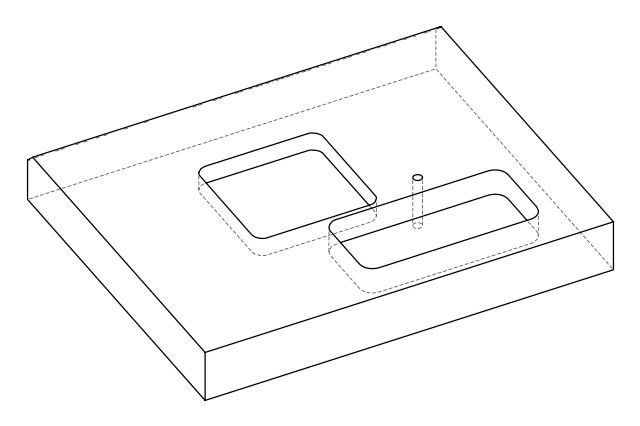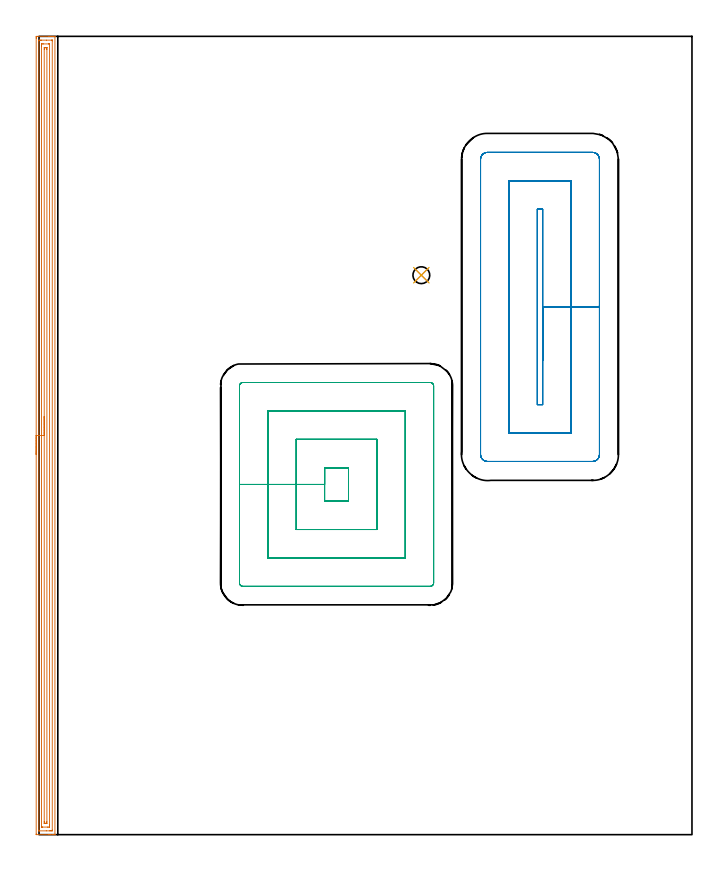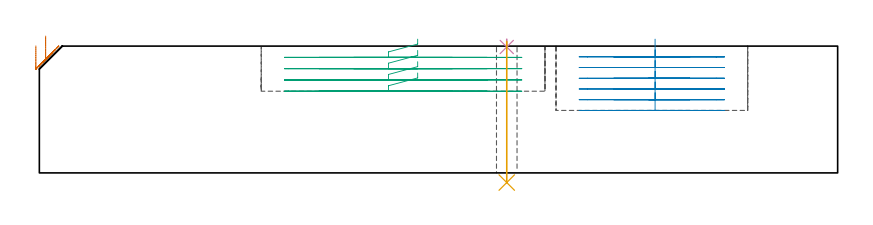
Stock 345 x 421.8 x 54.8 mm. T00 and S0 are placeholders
(PLAN: 5 operations, 3 tool changes, 35.5 min)
(1 AREA_MILL | FG_CHAMFER_SURFACE | UGT0205_001 | 13.71 min | 20672 mm3)
(2 MILL_RECTANGULAR_POCKET | POCKET_RECTANGULAR_STRAIGHT | UGT0201_136 | Follow Part, ap 5, ae 75% | 12.99 min | 417564 mm3)
(3 MILL_RECTANGULAR_POCKET_1 | POCKET_RECTANGULAR_STRAIGHT_1 | UGT0201_136 | Follow Part, ap 5, ae 75% | 8.55 min | 303052 mm3)
(4 SPOT_DRILL | STEP1HOLE | NXT0321_9005460120000 | 0.03 min | 39 mm3)
(5 DRILL_THROUGH_HOLE_INTO_CENTER | STEP1HOLE | UGT0301_205 | 0.25 min | 3383 mm3)
(TOOL UGT0205_001 | Chamfer Mill 20 x 3 x 45 deg. | D20 FL50 Z2)
(TOOL UGT0201_136 | Carbide End Mill 20.0 | D20 FL30 Z4)
(TOOL NXT0321_9005460120000 | NC Spot Drill, 142deg, 12mm, Carbide, Uncoated | D12 PA142 FL30 Z2)
(TOOL UGT0301_205 | Twist Drill 8.9 mm | D8.9 PA118 FL78 Z2)
(OP 1 AREA_MILL)
G17 G21 G94 G90
T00 M6
G54
G17 G0 G90 X-1.5 Y200.9 S1061 M3
G43 Z64.8 H0
Z54.9
G94 G1 Y200.938 Z54.028 F250.
Y201.052 Z53.163
Y201.241 Z52.312
Y201.503 Z51.48
Y201.837 Z50.674
Y202.24 Z49.9
Y202.708 Z49.164
Y203.24 Z48.472
Y203.829 Z47.829
Y204.472 Z47.239
Y205.164 Z46.708
Y205.9 Z46.24
Y206.674 Z45.837
Y207.48 Z45.503
Y208.312 Z45.241
Y209.164 Z45.052
Y210.028 Z44.938
Y210.9 Z44.9
Y420.817
X-1.499 Y421.188 Z44.901
X-1.495 Y421.705 Z44.903
X-1.492 Y421.792 Z44.906
X-0.981 Y421.8 Z45.416
X5.222 Z51.617
X5.78 Z52.176
X6.109 Z52.505
X6.666 Z53.062
X6.995 Z53.39
X7.653 Z54.053
X8.015 Z54.414
X8.373 Y421.793 Z54.764
X8.397 Y421.79 Z54.788
X8.4 Y421.634 Z54.8
Y0.166
X8.397 Y0.01 Z54.788
X8.373 Y0.008 Z54.764
X8.015 Y0. Z54.414
X7.653 Z54.053
X6.995 Z53.39
X5.78 Z52.177
X5.222 Z51.617
X-1.261 Y0.001 Z45.137
X-1.492 Y0.01 Z44.906
X-1.499 Y0.241 Z44.899
Y0.266
X-1.5 Y210.9 Z44.9
X-0.086 Z46.314
Y419.393
X-0.084 Y419.623 Z46.316
X-0.082 Y419.733 Z46.318
X-0.079 Y419.779 Z46.321
X0.001 Y419.79 Z46.401
X0.398 Y419.798 Z46.798
X0.791 Y419.8 Z47.191
X1.282 Z47.682
X3.941 Z50.341
X6.6 Z53.
X6.85 Y419.798 Z53.25
X6.954 Y419.794 Z53.354
X6.972 Y419.791 Z53.372
X6.979 Y419.78 Z53.379
X6.982 Y419.73 Z53.382
X6.985 Y419.624 Z53.385
X6.986 Y419.411 Z53.386
Y2.408
X6.984 Y2.177 Z53.384
X6.982 Y2.067 Z53.382
X6.979 Y2.021 Z53.379
X6.899 Y2.01 Z53.299
X6.502 Y2.002 Z52.902
X6.109 Y2.001 Z52.509
X5.618 Y2. Z52.018
X3.845 Z50.245
X0.3 Z46.7
X0.05 Y2.002 Z46.45
X-0.054 Y2.006 Z46.346
X-0.072 Y2.009 Z46.328
X-0.079 Y2.02 Z46.321
X-0.082 Y2.07 Z46.318
X-0.085 Y2.176 Z46.315
X-0.086 Y2.389 Z46.314
Y210.9
X1.328 Z47.728
X1.329 Y416.723 Z47.729
Y417.074
X1.333 Y417.616 Z47.733
X1.335 Y417.782 Z47.735
X1.5 Y417.794 Z47.9
X1.677 Y417.797 Z48.077
X2.381 Y417.8 Z48.781
X5.04 Z51.44
X5.222 Y417.799 Z51.622
X5.405 Y417.797 Z51.805
X5.527 Y417.793 Z51.927
X5.565 Y417.79 Z51.965
X5.567 Y417.774 Z51.967
X5.569 Y417.733 Z51.969
X5.571 Y417.616 Z51.971
Y5.077
X5.57 Y4.726 Z51.97
X5.566 Y4.184 Z51.966
X5.564 Y4.018 Z51.964
X5.4 Y4.006 Z51.8
X5.222 Y4.003 Z51.622
X4.519 Y4. Z50.919
X1.86 Z48.26
X1.677 Y4.001 Z48.077
X1.495 Y4.003 Z47.895
X1.373 Y4.007 Z47.773
X1.335 Y4.01 Z47.735
X1.333 Y4.026 Z47.733
X1.331 Y4.067 Z47.731
X1.329 Y4.184 Z47.729
X1.328 Y210.9 Z47.728
X2.743 Z49.143
Y414.937
X2.747 Y415.645 Z49.147
X2.75 Y415.75 Z49.15
X2.759 Y415.79 Z49.159
X2.808 Y415.792 Z49.208
X3.022 Y415.796 Z49.422
X3.45 Y415.8 Z49.85
X3.48 Z49.88
X3.887 Y415.798 Z50.287
X4.09 Y415.793 Z50.49
X4.14 Y415.79 Z50.54
X4.151 Y415.783 Z50.551
X4.153 Y415.767 Z50.553
X4.155 Y415.702 Z50.555
X4.157 Y415.118 Z50.557
Y414.937
Y6.863
X4.153 Y6.155 Z50.553
X4.15 Y6.05 Z50.55
X4.141 Y6.01 Z50.541
X4.092 Y6.008 Z50.492
X3.878 Y6.004 Z50.278
X3.45 Y6. Z49.85
X3.42 Z49.82
X3.013 Y6.002 Z49.413
X2.809 Y6.007 Z49.209
X2.76 Y6.01 Z49.16
X2.749 Y6.017 Z49.149
X2.747 Y6.033 Z49.147
X2.745 Y6.098 Z49.145
X2.743 Y6.682 Z49.143
Y6.863
Y210.9
Y211.772 Z49.181
Y212.636 Z49.295
Y213.488 Z49.483
Y214.32 Z49.746
Y215.126 Z50.08
Y215.9 Z50.482
Y216.636 Z50.951
Y217.328 Z51.482
Y217.971 Z52.072
Y218.56 Z52.715
Y219.092 Z53.407
Y219.56 Z54.143
Y219.963 Z54.916
Y220.297 Z55.722
Y220.559 Z56.554
Y220.748 Z57.406
Y220.862 Z58.271
Y220.9 Z59.143
G0 Z64.8
M5
M2
(OP 2 MILL_RECTANGULAR_POCKET)
G17 G21 G94 G90
T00 M6
G54
G17 G0 G90 X266.1 Y250.362 S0 M3
G43 Z64.8 H0
Z57.8
G94 G1 Y278.85 Z50.167 F250.
Y330.5 F500.
X263.3
Y227.2
X266.1
Y278.85
X281.1
Y345.5
X248.3
Y212.2
X281.1
Y278.85
X296.1
Y356.9
G3 X292.5 Y360.5 R3.6
G1 X236.9
G3 X233.3 Y356.9 R3.6
G1 Y200.8
G3 X236.9 Y197.2 R3.6
G1 X292.5
G3 X296.1 Y200.8 R3.6
G1 Y278.85
Y279.85
G0 X266.1 Y250.362 Z53.167
G1 Y278.85 Z45.533 F250.
Y330.5 F500.
X263.3
Y227.2
X266.1
Y278.85
X281.1
Y345.5
X248.3
Y212.2
X281.1
Y278.85
X296.1
Y356.9
G3 X292.5 Y360.5 R3.6
G1 X236.9
G3 X233.3 Y356.9 R3.6
G1 Y200.8
G3 X236.9 Y197.2 R3.6
G1 X292.5
G3 X296.1 Y200.8 R3.6
G1 Y278.85
Y279.85
G0 X266.1 Y250.362 Z48.533
G1 Y278.85 Z40.9 F250.
Y330.5 F500.
X263.3
Y227.2
X266.1
Y278.85
X281.1
Y345.5
X248.3
Y212.2
X281.1
Y278.85
X296.1
Y356.9
G3 X292.5 Y360.5 R3.6
G1 X236.9
G3 X233.3 Y356.9 R3.6
G1 Y200.8
G3 X236.9 Y197.2 R3.6
G1 X292.5
G3 X296.1 Y200.8 R3.6
G1 Y278.85
Y279.85
G0 X266.1 Y250.362 Z43.9
G1 Y278.85 Z36.267 F250.
Y330.5 F500.
X263.3
Y227.2
X266.1
Y278.85
X281.1
Y345.5
X248.3
Y212.2
X281.1
Y278.85
X296.1
Y356.9
G3 X292.5 Y360.5 R3.6
G1 X236.9
G3 X233.3 Y356.9 R3.6
G1 Y200.8
G3 X236.9 Y197.2 R3.6
G1 X292.5
G3 X296.1 Y200.8 R3.6
G1 Y278.85
Y279.85
G0 X266.1 Y250.362 Z39.267
G1 Y278.85 Z31.633 F250.
Y330.5 F500.
X263.3
Y227.2
X266.1
Y278.85
X281.1
Y345.5
X248.3
Y212.2
X281.1
Y278.85
X296.1
Y356.9
G3 X292.5 Y360.5 R3.6
G1 X236.9
G3 X233.3 Y356.9 R3.6
G1 Y200.8
G3 X236.9 Y197.2 R3.6
G1 X292.5
G3 X296.1 Y200.8 R3.6
G1 Y278.85
Y279.85
G0 X266.1 Y250.362 Z34.633
G1 Y278.85 Z27. F250.
Y330.5 F500.
X263.3
Y227.2
X266.1
Y278.85
X281.1
Y345.5
X248.3
Y212.2
X281.1
Y278.85
X296.1
Y356.9
G3 X292.5 Y360.5 R3.6
G1 X236.9
G3 X233.3 Y356.9 R3.6
G1 Y200.8
G3 X236.9 Y197.2 R3.6
G1 X292.5
G3 X296.1 Y200.8 R3.6
G1 Y278.85
Y279.85
G0 Z64.8
M5
M2
(OP 3 MILL_RECTANGULAR_POCKET_1)
G17 G21 G94 G90
T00 M6
G54
G17 G0 G90 X163.5 Y185.96 S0 M3
G43 Z64.8 H0
Z57.8
G94 G1 Y193.9 Z55.672 F250.
X150.9 Z52.296
Y185.05 Z49.925
Y176.2 F500.
X163.5
Y193.9
X150.9
Y185.05
X135.9
Y161.2
X178.5
Y208.9
X135.9
Y185.05
X120.9
Y146.2
X193.5
Y223.9
X120.9
Y185.05
X105.9
Y133.
G3 X107.7 Y131.2 R1.8
G1 X206.7
G3 X208.5 Y133. R1.8
G1 Y237.1
G3 X206.7 Y238.9 R1.8
G1 X107.7
G3 X105.9 Y237.1 R1.8
G1 Y185.05
Y184.05
G0 X163.5 Y185.96 Z52.925
G1 Y193.9 Z50.797 F250.
X150.9 Z47.421
Y185.05 Z45.05
Y176.2 F500.
X163.5
Y193.9
X150.9
Y185.05
X135.9
Y161.2
X178.5
Y208.9
X135.9
Y185.05
X120.9
Y146.2
X193.5
Y223.9
X120.9
Y185.05
X105.9
Y133.
G3 X107.7 Y131.2 R1.8
G1 X206.7
G3 X208.5 Y133. R1.8
G1 Y237.1
G3 X206.7 Y238.9 R1.8
G1 X107.7
G3 X105.9 Y237.1 R1.8
G1 Y185.05
Y184.05
G0 X163.5 Y185.96 Z48.05
G1 Y193.9 Z45.922 F250.
X150.9 Z42.546
Y185.05 Z40.175
Y176.2 F500.
X163.5
Y193.9
X150.9
Y185.05
X135.9
Y161.2
X178.5
Y208.9
X135.9
Y185.05
X120.9
Y146.2
X193.5
Y223.9
X120.9
Y185.05
X105.9
Y133.
G3 X107.7 Y131.2 R1.8
G1 X206.7
G3 X208.5 Y133. R1.8
G1 Y237.1
G3 X206.7 Y238.9 R1.8
G1 X107.7
G3 X105.9 Y237.1 R1.8
G1 Y185.05
Y184.05
G0 X163.5 Y185.96 Z43.175
G1 Y193.9 Z41.048 F250.
X150.9 Z37.671
Y185.05 Z35.3
Y176.2 F500.
X163.5
Y193.9
X150.9
Y185.05
X135.9
Y161.2
X178.5
Y208.9
X135.9
Y185.05
X120.9
Y146.2
X193.5
Y223.9
X120.9
Y185.05
X105.9
Y133.
G3 X107.7 Y131.2 R1.8
G1 X206.7
G3 X208.5 Y133. R1.8
G1 Y237.1
G3 X206.7 Y238.9 R1.8
G1 X107.7
G3 X105.9 Y237.1 R1.8
G1 Y185.05
Y184.05
G0 Z64.8
M5
M2
(OP 4 SPOT_DRILL)
G17 G21 G94 G90
T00 M6
G54
G17 G0 G90 X202. Y295.6 S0 M3
G43 Z64.8 H0
G94 G81 G98 Z54.417 F250. R57.8
G80
M5
M2
(OP 5 DRILL_THROUGH_HOLE_INTO_CENTER)
G17 G21 G94 G90
T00 M6
G54
G17 G0 G90 X202. Y295.6 S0 M3
G43 Z64.8 H0
G94 G73 G98 Z-4.174 F250. Q8.425 R56.8
G80
M5
M2
